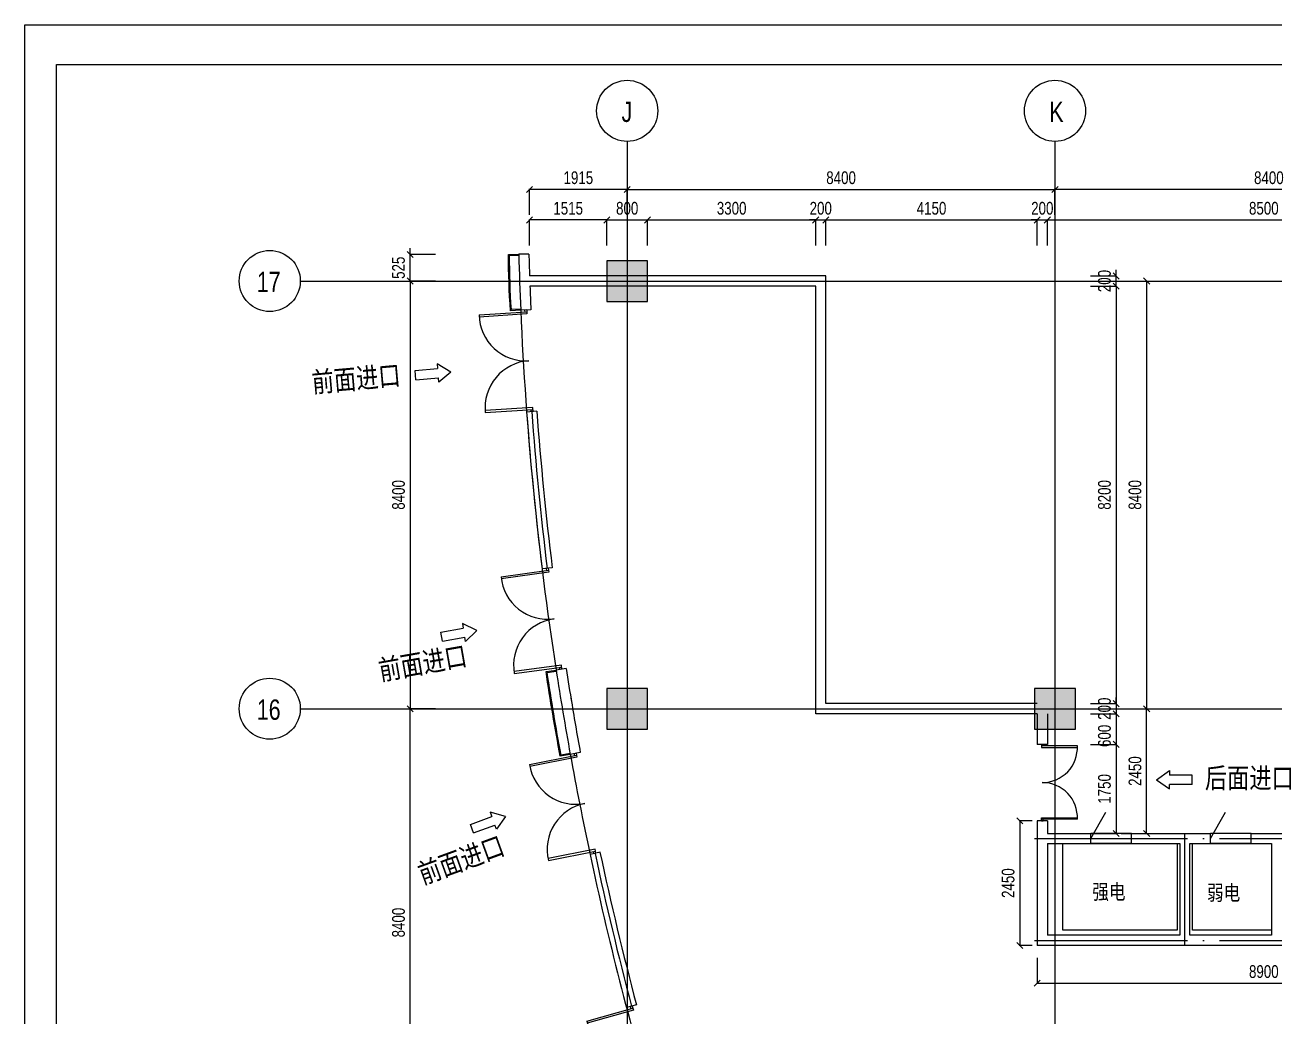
# Model space of a CAD drawing. Extents: x 52554 to 96099, y 96787 to 127580.
# Drawn here: x 52554 to 77080, y 108114 to 127580 of the extents above; entities that cross this region are included whole.
import ezdxf

# ---------------------------------------------------------------- set-up
doc = ezdxf.new("R2010")
doc.units = 0
doc.header["$LTSCALE"] = 300
doc.linetypes.add('100316总图道路$0$DOTE', pattern=[2.42, 2, -0.2, 0.02, -0.2])
doc.linetypes.add('CENTER', pattern=[2, 1.25, -0.25, 0.25, -0.25])
doc.layers.get('Defpoints').update_dxf_attribs({"color": 212})
doc.layers.add('0-土建-Defpoints', color=212, linetype='Continuous', plot=False)
for name, color, linetype in [('0-土建-DOTE', 251, 'Continuous'), ('0-土建-其他', 230, 'Continuous'), ('0-土建-柱', 7, 'Continuous'), ('0-土建-窗', 4, 'Continuous'), ('0-土建-门窗', 4, 'Continuous'), ('0-土建墙体', 7, 'Continuous'), ('DIM', 3, 'Continuous'), ('DIM TEXT', 7, 'Continuous'), ('新增油烟管井2014-08-06', 2, 'Continuous'), ('轴线', 10, 'CENTER')]:
    doc.layers.add(name, color=color, linetype=linetype)
doc.layers.add('H-外墙百叶', color=3, linetype='Continuous', lineweight=25)
doc.styles.get("Standard").update_dxf_attribs({"font": 'arial.ttf', "width": 0.75})
doc.styles.add('黑体', font='simhei.ttf', dxfattribs={"width": 0.8})
doc.dimstyles.new('DIM-200MM', dxfattribs={"dimtxt": 250, "dimasz": 120, "dimexe": 10, "dimexo": 100, "dimgap": 100, "dimtad": 1, "dimdec": 0, "dimrnd": 5, "dimzin": 1, "dimdsep": 46, "dimtxsty": 'Standard', "dimblk": 'OBLIQUE', "dimcen": 0.5, "dimdle": 1, "dimclrd": 256, "dimclre": 256, "dimclrt": 7, "dimaunit": 1, "dimadec": 0, "dimazin": 0, "dimtfac": 1, "dimtdec": 0, "dimtix": 1, "dimtmove": 2, "dimatfit": 3, "dimfxl": 500, "dimfxlon": 1, "dimtolj": 1, "dimtzin": 1, "dimarcsym": 0})

# ---------------------------------------------------------------- blocks, each defined once
blk = doc.blocks.new('南区-墙-1F$0$DOOR_C01')
for p, q in [((-0.48, 0.46), (-0.48, -0.01)), ((-0.46, -0.01), (-0.46, 0.46)), ((0.46, -0.01), (0.46, 0.46)), ((0.48, 0.46), (0.48, -0.01)), ((-0.5, -0.01), (-0.5, 0.01)), ((-0.5, 0.01), (-0.48, 0.01)), ((0.5, 0.01), (0.48, 0.01)), ((0.5, -0.01), (0.5, 0.01)), ((-0.5, -0.01), (-0.46, -0.01)), ((0.5, -0.01), (0.46, -0.01))]:
    blk.add_line(p, q)
for centre, start, end in [((-0.46, 0), 0, 92.4919), ((0.46, 0), 87.5081, 180)]:
    blk.add_arc(centre, 0.46, start, end)
blk = doc.blocks.new('_Oblique')
at = {"color": 0, "linetype": 'ByBlock', "lineweight": -2}
blk.add_line((-0.5, -0.5), (0.5, 0.5), dxfattribs=at)
blk = doc.blocks.new('*D244')
at = {"layer": 'Defpoints', "color": 0, "transparency": 16777216}
for p in [(64779, 123750), (63979, 122950), (64779, 122950)]:
    blk.add_point(p, dxfattribs=at)
at = {"layer": 'DIM', "lineweight": -2, "transparency": 16777216}
for p, q in [((63978, 123750), (64780, 123750)), ((63979, 123250), (63979, 123760)), ((64779, 123250), (64779, 123760))]:
    blk.add_line(p, q, dxfattribs=at)
at = {"layer": 'DIM', "lineweight": -2, "transparency": 16777216, "xscale": 120, "yscale": 120, "zscale": 120, "rotation": 180}
blk.add_blockref('_Oblique', (63979, 123750), dxfattribs=at)
at = {"layer": 'DIM', "lineweight": -2, "transparency": 16777216, "xscale": 120, "yscale": 120, "zscale": 120}
blk.add_blockref('_Oblique', (64779, 123750), dxfattribs=at)
at = {"layer": 'DIM', "color": 7, "transparency": 16777216, "insert": (64379, 123978), "char_height": 250, "attachment_point": 5}
blk.add_mtext('\\A1;800', dxfattribs=at)
blk = doc.blocks.new('*D245')
at = {"layer": 'Defpoints', "color": 0, "transparency": 16777216}
for p in [(68080, 123750), (64779, 122650), (68080, 122650)]:
    blk.add_point(p, dxfattribs=at)
at = {"layer": 'DIM', "lineweight": -2, "transparency": 16777216}
for p, q in [((64778, 123750), (68081, 123750)), ((64779, 123250), (64779, 123760)), ((68080, 123250), (68080, 123760))]:
    blk.add_line(p, q, dxfattribs=at)
at = {"layer": 'DIM', "lineweight": -2, "transparency": 16777216, "xscale": 120, "yscale": 120, "zscale": 120, "rotation": 180}
blk.add_blockref('_Oblique', (64779, 123750), dxfattribs=at)
at = {"layer": 'DIM', "lineweight": -2, "transparency": 16777216, "xscale": 120, "yscale": 120, "zscale": 120}
blk.add_blockref('_Oblique', (68080, 123750), dxfattribs=at)
at = {"layer": 'DIM', "color": 7, "transparency": 16777216, "insert": (66430, 123978), "char_height": 250, "attachment_point": 5}
blk.add_mtext('\\A1;3300', dxfattribs=at)
blk = doc.blocks.new('*D246')
at = {"layer": 'Defpoints', "color": 0, "transparency": 16777216}
for p in [(68280, 123750), (68080, 122450), (68280, 122450)]:
    blk.add_point(p, dxfattribs=at)
at = {"layer": 'DIM', "lineweight": -2, "transparency": 16777216}
for p, q in [((68080, 123750), (67960, 123750)), ((68080, 123250), (68080, 123760)), ((68080, 123750), (68280, 123750)), ((68280, 123250), (68280, 123760)), ((68280, 123750), (68400, 123750))]:
    blk.add_line(p, q, dxfattribs=at)
at = {"layer": 'DIM', "lineweight": -2, "transparency": 16777216, "xscale": 120, "yscale": 120, "zscale": 120}
blk.add_blockref('_Oblique', (68080, 123750), dxfattribs=at)
at = {"layer": 'DIM', "lineweight": -2, "transparency": 16777216, "xscale": 120, "yscale": 120, "zscale": 120, "rotation": 180}
blk.add_blockref('_Oblique', (68280, 123750), dxfattribs=at)
at = {"layer": 'DIM', "color": 7, "transparency": 16777216, "insert": (68180, 123978), "char_height": 250, "attachment_point": 5}
blk.add_mtext('\\A1;200', dxfattribs=at)
blk = doc.blocks.new('*D247')
at = {"layer": 'Defpoints', "color": 0, "transparency": 16777216}
for p in [(62462, 123750), (62462, 122650), (63979, 122650)]:
    blk.add_point(p, dxfattribs=at)
at = {"layer": 'DIM', "lineweight": -2, "transparency": 16777216}
for p, q in [((63980, 123750), (62461, 123750)), ((62462, 123250), (62462, 123760)), ((63979, 123250), (63979, 123760))]:
    blk.add_line(p, q, dxfattribs=at)
at = {"layer": 'DIM', "lineweight": -2, "transparency": 16777216, "xscale": 120, "yscale": 120, "zscale": 120}
for p, rotation in [((62462, 123750), 180.0000000043428), ((63979, 123750), 4.342766146692156e-09)]:
    blk.add_blockref('_Oblique', p, dxfattribs=dict(at, rotation=rotation))
at = {"layer": 'DIM', "color": 7, "transparency": 16777216, "insert": (63220, 123978), "char_height": 250, "attachment_point": 5, "rotation": 0}
blk.add_mtext('\\A1;1515', dxfattribs=at)
blk = doc.blocks.new('*D248')
at = {"layer": 'Defpoints', "color": 0, "transparency": 16777216}
for p in [(72430, 123750), (68280, 114250), (72430, 114250)]:
    blk.add_point(p, dxfattribs=at)
at = {"layer": 'DIM', "lineweight": -2, "transparency": 16777216}
for p, q in [((68279, 123750), (72431, 123750)), ((68280, 123250), (68280, 123760)), ((72430, 123250), (72430, 123760))]:
    blk.add_line(p, q, dxfattribs=at)
at = {"layer": 'DIM', "lineweight": -2, "transparency": 16777216, "xscale": 120, "yscale": 120, "zscale": 120, "rotation": 180}
blk.add_blockref('_Oblique', (68280, 123750), dxfattribs=at)
at = {"layer": 'DIM', "lineweight": -2, "transparency": 16777216, "xscale": 120, "yscale": 120, "zscale": 120}
blk.add_blockref('_Oblique', (72430, 123750), dxfattribs=at)
at = {"layer": 'DIM', "color": 7, "transparency": 16777216, "insert": (70355, 123978), "char_height": 250, "attachment_point": 5}
blk.add_mtext('\\A1;4150', dxfattribs=at)
blk = doc.blocks.new('*D249')
at = {"layer": 'Defpoints', "color": 0, "transparency": 16777216}
for p in [(72630, 123750), (72430, 113450), (72630, 113450)]:
    blk.add_point(p, dxfattribs=at)
at = {"layer": 'DIM', "lineweight": -2, "transparency": 16777216}
for p, q in [((72430, 123750), (72310, 123750)), ((72430, 123250), (72430, 123760)), ((72430, 123750), (72630, 123750)), ((72630, 123250), (72630, 123760)), ((72630, 123750), (72750, 123750))]:
    blk.add_line(p, q, dxfattribs=at)
at = {"layer": 'DIM', "lineweight": -2, "transparency": 16777216, "xscale": 120, "yscale": 120, "zscale": 120}
blk.add_blockref('_Oblique', (72430, 123750), dxfattribs=at)
at = {"layer": 'DIM', "lineweight": -2, "transparency": 16777216, "xscale": 120, "yscale": 120, "zscale": 120, "rotation": 180}
blk.add_blockref('_Oblique', (72630, 123750), dxfattribs=at)
at = {"layer": 'DIM', "color": 7, "transparency": 16777216, "insert": (72530, 123978), "char_height": 250, "attachment_point": 5}
blk.add_mtext('\\A1;200', dxfattribs=at)
blk = doc.blocks.new('*D250')
at = {"layer": 'Defpoints', "color": 0, "transparency": 16777216}
for p in [(81130, 123750), (72630, 111700), (81130, 111700)]:
    blk.add_point(p, dxfattribs=at)
at = {"layer": 'DIM', "lineweight": -2, "transparency": 16777216}
for p, q in [((72629, 123750), (81131, 123750)), ((72630, 123250), (72630, 123760)), ((81130, 123250), (81130, 123760))]:
    blk.add_line(p, q, dxfattribs=at)
at = {"layer": 'DIM', "lineweight": -2, "transparency": 16777216, "xscale": 120, "yscale": 120, "zscale": 120, "rotation": 180}
blk.add_blockref('_Oblique', (72630, 123750), dxfattribs=at)
at = {"layer": 'DIM', "lineweight": -2, "transparency": 16777216, "xscale": 120, "yscale": 120, "zscale": 120}
blk.add_blockref('_Oblique', (81130, 123750), dxfattribs=at)
at = {"layer": 'DIM', "color": 7, "transparency": 16777216, "insert": (76880, 123978), "char_height": 250, "attachment_point": 5}
blk.add_mtext('\\A1;8500', dxfattribs=at)
blk = doc.blocks.new('*D256')
at = {"layer": 'Defpoints', "color": 0, "transparency": 16777216}
for p in [(68080, 122650), (73979, 122650), (68080, 122450)]:
    blk.add_point(p, dxfattribs=at)
at = {"layer": 'DIM', "lineweight": -2, "transparency": 16777216}
for p, q in [((73479, 122650), (73989, 122650)), ((73979, 122650), (73979, 122770)), ((73979, 122450), (73979, 122650)), ((73479, 122450), (73989, 122450)), ((73979, 122450), (73979, 122330))]:
    blk.add_line(p, q, dxfattribs=at)
at = {"layer": 'DIM', "lineweight": -2, "transparency": 16777216, "xscale": 120, "yscale": 120, "zscale": 120}
for p, rotation in [((73979, 122650), 270), ((73979, 122450), 90)]:
    blk.add_blockref('_Oblique', p, dxfattribs=dict(at, rotation=rotation))
at = {"layer": 'DIM', "color": 7, "transparency": 16777216, "insert": (73751, 122550), "char_height": 250, "attachment_point": 5, "rotation": 90}
blk.add_mtext('\\A1;200', dxfattribs=at)
blk = doc.blocks.new('*D257')
at = {"layer": 'Defpoints', "color": 0, "transparency": 16777216}
for p in [(68080, 122450), (68080, 114250), (73979, 114250)]:
    blk.add_point(p, dxfattribs=at)
at = {"layer": 'DIM', "lineweight": -2, "transparency": 16777216}
for p, q in [((73479, 122450), (73989, 122450)), ((73979, 122451), (73979, 114249)), ((73479, 114250), (73989, 114250))]:
    blk.add_line(p, q, dxfattribs=at)
at = {"layer": 'DIM', "lineweight": -2, "transparency": 16777216, "xscale": 120, "yscale": 120, "zscale": 120}
for p, rotation in [((73979, 122450), 90), ((73979, 114250), 270)]:
    blk.add_blockref('_Oblique', p, dxfattribs=dict(at, rotation=rotation))
at = {"layer": 'DIM', "color": 7, "transparency": 16777216, "insert": (73751, 118350), "char_height": 250, "attachment_point": 5, "rotation": 90}
blk.add_mtext('\\A1;8200', dxfattribs=at)
blk = doc.blocks.new('*D258')
at = {"layer": 'Defpoints', "color": 0, "transparency": 16777216}
for p in [(68280, 114250), (68280, 114050), (73979, 114050)]:
    blk.add_point(p, dxfattribs=at)
at = {"layer": 'DIM', "lineweight": -2, "transparency": 16777216}
for p, q in [((73979, 114250), (73979, 114370)), ((73479, 114250), (73989, 114250)), ((73479, 114050), (73989, 114050)), ((73979, 114250), (73979, 114050)), ((73979, 114050), (73979, 113930))]:
    blk.add_line(p, q, dxfattribs=at)
at = {"layer": 'DIM', "lineweight": -2, "transparency": 16777216, "xscale": 120, "yscale": 120, "zscale": 120}
for p, rotation in [((73979, 114250), 270), ((73979, 114050), 90)]:
    blk.add_blockref('_Oblique', p, dxfattribs=dict(at, rotation=rotation))
at = {"layer": 'DIM', "color": 7, "transparency": 16777216, "insert": (73751, 114150), "char_height": 250, "attachment_point": 5, "rotation": 90}
blk.add_mtext('\\A1;200', dxfattribs=at)
blk = doc.blocks.new('*D259')
at = {"layer": 'Defpoints', "color": 0, "transparency": 16777216}
for p in [(72430, 114050), (72430, 113450), (73979, 113450)]:
    blk.add_point(p, dxfattribs=at)
at = {"layer": 'DIM', "lineweight": -2, "transparency": 16777216}
for p, q in [((73479, 114050), (73989, 114050)), ((73979, 114051), (73979, 113449)), ((73479, 113450), (73989, 113450))]:
    blk.add_line(p, q, dxfattribs=at)
at = {"layer": 'DIM', "lineweight": -2, "transparency": 16777216, "xscale": 120, "yscale": 120, "zscale": 120}
for p, rotation in [((73979, 114050), 90), ((73979, 113450), 270)]:
    blk.add_blockref('_Oblique', p, dxfattribs=dict(at, rotation=rotation))
at = {"layer": 'DIM', "color": 7, "transparency": 16777216, "insert": (73751, 113617), "char_height": 250, "attachment_point": 5, "rotation": 90}
blk.add_mtext('\\A1;600', dxfattribs=at)
blk = doc.blocks.new('*D260')
at = {"layer": 'Defpoints', "color": 0, "transparency": 16777216}
for p in [(72515, 113450), (72515, 111700), (73979, 111700)]:
    blk.add_point(p, dxfattribs=at)
at = {"layer": 'DIM', "lineweight": -2, "transparency": 16777216}
for p, q in [((73479, 113450), (73989, 113450)), ((73979, 113451), (73979, 111699)), ((73479, 111700), (73989, 111700))]:
    blk.add_line(p, q, dxfattribs=at)
at = {"layer": 'DIM', "lineweight": -2, "transparency": 16777216, "xscale": 120, "yscale": 120, "zscale": 120}
for p, rotation in [((73979, 113450), 90), ((73979, 111700), 270)]:
    blk.add_blockref('_Oblique', p, dxfattribs=dict(at, rotation=rotation))
at = {"layer": 'DIM', "color": 7, "transparency": 16777216, "insert": (73751, 112575), "char_height": 250, "attachment_point": 5, "rotation": 90}
blk.add_mtext('\\A1;1750', dxfattribs=at)
blk = doc.blocks.new('*D283')
at = {"layer": 'Defpoints', "color": 0, "transparency": 16777216}
for p in [(72430, 111950), (72087, 109500), (72430, 109500)]:
    blk.add_point(p, dxfattribs=at)
at = {"layer": 'DIM', "lineweight": -2, "transparency": 16777216}
for p, q in [((72330, 111950), (72077, 111950)), ((72087, 111951), (72087, 109499)), ((72330, 109500), (72077, 109500))]:
    blk.add_line(p, q, dxfattribs=at)
at = {"layer": 'DIM', "lineweight": -2, "transparency": 16777216, "xscale": 120, "yscale": 120, "zscale": 120}
for p, rotation in [((72087, 111950), 90), ((72087, 109500), 270)]:
    blk.add_blockref('_Oblique', p, dxfattribs=dict(at, rotation=rotation))
at = {"layer": 'DIM', "color": 7, "transparency": 16777216, "insert": (71860, 110725), "char_height": 250, "attachment_point": 5, "rotation": 90}
blk.add_mtext('\\A1;2450', dxfattribs=at)
blk = doc.blocks.new('*D284')
at = {"layer": 'Defpoints', "color": 0, "transparency": 16777216}
for p in [(72430, 109500), (81330, 109500), (81330, 108758)]:
    blk.add_point(p, dxfattribs=at)
at = {"layer": 'DIM', "lineweight": -2, "transparency": 16777216}
for p, q in [((72430, 109258), (72430, 108748)), ((81330, 109258), (81330, 108748)), ((72429, 108758), (81331, 108758))]:
    blk.add_line(p, q, dxfattribs=at)
at = {"layer": 'DIM', "lineweight": -2, "transparency": 16777216, "xscale": 120, "yscale": 120, "zscale": 120, "rotation": 180}
blk.add_blockref('_Oblique', (72430, 108758), dxfattribs=at)
at = {"layer": 'DIM', "lineweight": -2, "transparency": 16777216, "xscale": 120, "yscale": 120, "zscale": 120}
blk.add_blockref('_Oblique', (81330, 108758), dxfattribs=at)
at = {"layer": 'DIM', "color": 7, "transparency": 16777216, "insert": (76880, 108986), "char_height": 250, "attachment_point": 5}
blk.add_mtext('\\A1;8900', dxfattribs=at)
blk = doc.blocks.new('气流方向')
at = {"color": 2}
for p, q in [((-139, -45), (-139, 45)), ((-139, 45), (84, 45)), ((84, 92), (84, 45)), ((210, 0), (84, 92)), ((210, 0), (84, -88)), ((-139, -45), (84, -45)), ((84, -88), (84, -45))]:
    blk.add_line(p, q, dxfattribs=at)
blk = doc.blocks.new('*D304')
at = {"layer": 'Defpoints', "color": 0, "transparency": 16777216}
for p in [(72779, 124350), (64379, 123250), (72779, 123250)]:
    blk.add_point(p, dxfattribs=at)
at = {"layer": 'DIM', "lineweight": -2, "transparency": 16777216}
for p, q in [((64378, 124350), (72780, 124350)), ((64379, 123850), (64379, 124360)), ((72779, 123850), (72779, 124360))]:
    blk.add_line(p, q, dxfattribs=at)
at = {"layer": 'DIM', "lineweight": -2, "transparency": 16777216, "xscale": 120, "yscale": 120, "zscale": 120, "rotation": 180}
blk.add_blockref('_Oblique', (64379, 124350), dxfattribs=at)
at = {"layer": 'DIM', "lineweight": -2, "transparency": 16777216, "xscale": 120, "yscale": 120, "zscale": 120}
blk.add_blockref('_Oblique', (72779, 124350), dxfattribs=at)
at = {"layer": 'DIM', "color": 7, "transparency": 16777216, "insert": (68579, 124578), "char_height": 250, "attachment_point": 5}
blk.add_mtext('\\A1;8400', dxfattribs=at)
blk = doc.blocks.new('*D305')
at = {"layer": 'Defpoints', "color": 0, "transparency": 16777216}
for p in [(62462, 124350), (62462, 123250), (64379, 123250)]:
    blk.add_point(p, dxfattribs=at)
at = {"layer": 'DIM', "lineweight": -2, "transparency": 16777216}
for p, q in [((64380, 124350), (62461, 124350)), ((62462, 123850), (62462, 124360)), ((64379, 123850), (64379, 124360))]:
    blk.add_line(p, q, dxfattribs=at)
at = {"layer": 'DIM', "lineweight": -2, "transparency": 16777216, "xscale": 120, "yscale": 120, "zscale": 120}
for p, rotation in [((62462, 124350), 179.9999999925156), ((64379, 124350), 359.9999999925156)]:
    blk.add_blockref('_Oblique', p, dxfattribs=dict(at, rotation=rotation))
at = {"layer": 'DIM', "color": 7, "transparency": 16777216, "insert": (63420, 124578), "char_height": 250, "attachment_point": 5, "rotation": 360}
blk.add_mtext('\\A1;1915', dxfattribs=at)
blk = doc.blocks.new('*D306')
at = {"layer": 'Defpoints', "color": 0, "transparency": 16777216}
for p in [(72779, 124350), (72779, 123250), (81179, 123250)]:
    blk.add_point(p, dxfattribs=at)
at = {"layer": 'DIM', "lineweight": -2, "transparency": 16777216}
for p, q in [((81180, 124350), (72778, 124350)), ((72779, 123850), (72779, 124360)), ((81179, 123850), (81179, 124360))]:
    blk.add_line(p, q, dxfattribs=at)
at = {"layer": 'DIM', "lineweight": -2, "transparency": 16777216, "xscale": 120, "yscale": 120, "zscale": 120}
for p, rotation in [((72779, 124350), 179.9999999982934), ((81179, 124350), 359.9999999982934)]:
    blk.add_blockref('_Oblique', p, dxfattribs=dict(at, rotation=rotation))
at = {"layer": 'DIM', "color": 7, "transparency": 16777216, "insert": (76979, 124578), "char_height": 250, "attachment_point": 5, "rotation": 360}
blk.add_mtext('\\A1;8400', dxfattribs=at)
blk = doc.blocks.new('*D307')
at = {"layer": 'Defpoints', "color": 0, "transparency": 16777216}
for p in [(72779, 124350), (72779, 123250), (81179, 123250)]:
    blk.add_point(p, dxfattribs=at)
at = {"layer": 'DIM', "lineweight": -2, "transparency": 16777216}
for p, q in [((81180, 124350), (72778, 124350)), ((72779, 123850), (72779, 124360)), ((81179, 123850), (81179, 124360))]:
    blk.add_line(p, q, dxfattribs=at)
at = {"layer": 'DIM', "lineweight": -2, "transparency": 16777216, "xscale": 120, "yscale": 120, "zscale": 120}
for p, rotation in [((72779, 124350), 179.9999999982934), ((81179, 124350), 359.9999999982934)]:
    blk.add_blockref('_Oblique', p, dxfattribs=dict(at, rotation=rotation))
at = {"layer": 'DIM', "color": 7, "transparency": 16777216, "insert": (76979, 124578), "char_height": 250, "attachment_point": 5, "rotation": 360}
blk.add_mtext('\\A1;8400', dxfattribs=at)
blk = doc.blocks.new('*D309')
at = {"layer": 'Defpoints', "color": 0, "transparency": 16777216}
for p in [(68680, 122550), (68680, 114150), (74579, 114150)]:
    blk.add_point(p, dxfattribs=at)
at = {"layer": 'DIM', "lineweight": -2, "transparency": 16777216}
for p, q in [((74079, 122550), (74589, 122550)), ((74579, 122551), (74579, 114149)), ((74079, 114150), (74589, 114150))]:
    blk.add_line(p, q, dxfattribs=at)
at = {"layer": 'DIM', "lineweight": -2, "transparency": 16777216, "xscale": 120, "yscale": 120, "zscale": 120}
for p, rotation in [((74579, 122550), 90), ((74579, 114150), 270)]:
    blk.add_blockref('_Oblique', p, dxfattribs=dict(at, rotation=rotation))
at = {"layer": 'DIM', "color": 7, "transparency": 16777216, "insert": (74351, 118350), "char_height": 250, "attachment_point": 5, "rotation": 90}
blk.add_mtext('\\A1;8400', dxfattribs=at)
blk = doc.blocks.new('*D310')
at = {"layer": 'Defpoints', "color": 0, "transparency": 16777216}
for p in [(68680, 114150), (74579, 114150), (68680, 111700)]:
    blk.add_point(p, dxfattribs=at)
at = {"layer": 'DIM', "lineweight": -2, "transparency": 16777216}
for p, q in [((74079, 114150), (74589, 114150)), ((74579, 111699), (74579, 114151)), ((74079, 111700), (74589, 111700))]:
    blk.add_line(p, q, dxfattribs=at)
at = {"layer": 'DIM', "lineweight": -2, "transparency": 16777216, "xscale": 120, "yscale": 120, "zscale": 120}
for p, rotation in [((74579, 114150), 90), ((74579, 111700), 270)]:
    blk.add_blockref('_Oblique', p, dxfattribs=dict(at, rotation=rotation))
at = {"layer": 'DIM', "color": 7, "transparency": 16777216, "insert": (74351, 112925), "char_height": 250, "attachment_point": 5, "rotation": 90}
blk.add_mtext('\\A1;2450', dxfattribs=at)
blk = doc.blocks.new('*D327')
at = {"layer": 'Defpoints', "color": 0, "transparency": 16777216}
for p in [(60775, 122550), (60117, 114150), (60775, 114150)]:
    blk.add_point(p, dxfattribs=at)
at = {"layer": 'DIM', "lineweight": -2, "transparency": 16777216}
for p, q in [((60617, 122550), (60107, 122550)), ((60117, 122551), (60117, 114149)), ((60617, 114150), (60107, 114150))]:
    blk.add_line(p, q, dxfattribs=at)
at = {"layer": 'DIM', "lineweight": -2, "transparency": 16777216, "xscale": 120, "yscale": 120, "zscale": 120}
for p, rotation in [((60117, 122550), 90), ((60117, 114150), 270)]:
    blk.add_blockref('_Oblique', p, dxfattribs=dict(at, rotation=rotation))
at = {"layer": 'DIM', "color": 7, "transparency": 16777216, "insert": (59889, 118350), "char_height": 250, "attachment_point": 5, "rotation": 90}
blk.add_mtext('\\A1;8400', dxfattribs=at)
blk = doc.blocks.new('*D328')
at = {"layer": 'Defpoints', "color": 0, "transparency": 16777216}
for p in [(60117, 114150), (60775, 114150), (60775, 105750)]:
    blk.add_point(p, dxfattribs=at)
at = {"layer": 'DIM', "lineweight": -2, "transparency": 16777216}
for p, q in [((60617, 114150), (60107, 114150)), ((60117, 105749), (60117, 114151)), ((60617, 105750), (60107, 105750))]:
    blk.add_line(p, q, dxfattribs=at)
at = {"layer": 'DIM', "lineweight": -2, "transparency": 16777216, "xscale": 120, "yscale": 120, "zscale": 120}
for p, rotation in [((60117, 114150), 90), ((60117, 105750), 270)]:
    blk.add_blockref('_Oblique', p, dxfattribs=dict(at, rotation=rotation))
at = {"layer": 'DIM', "color": 7, "transparency": 16777216, "insert": (59889, 109950), "char_height": 250, "attachment_point": 5, "rotation": 90}
blk.add_mtext('\\A1;8400', dxfattribs=at)
blk = doc.blocks.new('*D329')
at = {"layer": 'Defpoints', "color": 0, "transparency": 16777216}
for p in [(60117, 123073), (62048, 123073), (60775, 122550)]:
    blk.add_point(p, dxfattribs=at)
at = {"layer": 'DIM', "lineweight": -2, "transparency": 16777216}
for p, q in [((60117, 123073), (60117, 123193)), ((60617, 123073), (60107, 123073)), ((60117, 122550), (60117, 123073)), ((60617, 122550), (60107, 122550)), ((60117, 122550), (60117, 122430))]:
    blk.add_line(p, q, dxfattribs=at)
at = {"layer": 'DIM', "lineweight": -2, "transparency": 16777216, "xscale": 120, "yscale": 120, "zscale": 120}
for p, rotation in [((60117, 123073), 270), ((60117, 122550), 90)]:
    blk.add_blockref('_Oblique', p, dxfattribs=dict(at, rotation=rotation))
at = {"layer": 'DIM', "color": 7, "transparency": 16777216, "insert": (59889, 122811), "char_height": 250, "attachment_point": 5, "rotation": 90}
blk.add_mtext('\\A1;525', dxfattribs=at)

msp = doc.modelspace()

# ---------------------------------------------------------------- hatches: boundary and pattern name
for points in [[(63979, 122950), (63979, 122150), (64779, 122150), (64779, 122950)], [(63979, 114550), (63979, 113750), (64779, 113750), (64779, 114550)], [(72379, 114550), (72379, 113750), (73179, 113750), (73179, 114550)]]:
    msp.add_hatch(color=251).paths.add_polyline_path(points)

# ---------------------------------------------------------------- linework, layer by layer
msp.add_lwpolyline([(52553.8, 98860.2), (52553.8, 127579.5), (94025.8, 127579.5)])
msp.add_lwpolyline([(53175.9, 126801.9), (95477.3, 126801.9), (95477.3, 97564.2), (53175.9, 97564.2)], close=True)
at = {"color": 251}
for points in [[(63979, 122950), (63979, 122150), (64779, 122150), (64779, 122950)], [(63979, 114550), (63979, 113750), (64779, 113750), (64779, 114550)], [(72379, 114550), (72379, 113750), (73179, 113750), (73179, 114550)]]:
    msp.add_lwpolyline(points, close=True, dxfattribs=at)
at = {"layer": '0-土建-Defpoints'}
for points in [[(72930.2, 111500), (75180.2, 111500), (75180.2, 109800), (72930.2, 109800)], [(75480.2, 111500), (77030.2, 111500), (77030.2, 109800), (75480.2, 109800)]]:
    msp.add_lwpolyline(points, close=True, dxfattribs=at)
at = {"layer": '0-土建-DOTE', "linetype": '100316总图道路$0$DOTE', "ltscale": 5}
for p, q in [((72380.2, 111600), (81330.2, 111600)), ((75330.2, 109500), (75330.2, 111700)), ((72380.2, 109600), (81330.2, 109600))]:
    msp.add_line(p, q, dxfattribs=at)
at = {"layer": '0-土建-其他', "color": 8}
for points in [[(75180.2, 111500), (75180.2, 109800), (72930.2, 109800), (72930.2, 111500)], [(77030.2, 109800), (75480.2, 109800), (75480.2, 111500)]]:
    msp.add_lwpolyline(points, dxfattribs=at)
at = {"layer": '0-土建-柱'}
for points in [[(62047.7, 123072.6, 0.0141746), (62086, 121967.4)], [(62404.4, 119977.9, 0.0120272), (62708, 116895.1)]]:
    msp.add_lwpolyline(points, format="xyb", dxfattribs=at)
for points in [[(63979, 122950), (63979, 122150), (64779, 122150), (64779, 122950)], [(63979, 114550), (63979, 113750), (64779, 113750), (64779, 114550)], [(72379, 114550), (72379, 113750), (73179, 113750), (73179, 114550)]]:
    msp.add_lwpolyline(points, close=True, dxfattribs=at)
at = {"layer": '0-土建-窗'}
for centre, radius, start, end in [((126627.7, 124745.3), 64400, 190.279084, 192.06104), ((124181.4, 124119.4), 61877, 191.967612, 196.68736), ((126627.7, 124745.3), 64300, 192.061139, 194.813492), ((126627.7, 124745.3), 64200, 192.061239, 194.813072)]:
    msp.add_arc(centre, radius, start, end, dxfattribs=at)
at = {"layer": '0-土建-门窗'}
for p, q in [((73480.2, 111600), (73780.2, 112119.6)), ((75830.2, 111600), (76130.2, 112119.6)), ((74280.2, 111700), (73480.2, 111700)), ((76630.2, 111700), (75830.2, 111700)), ((74280.2, 111500), (73480.2, 111500)), ((76630.2, 111500), (75830.2, 111500))]:
    msp.add_line(p, q, dxfattribs=at)
msp.add_arc((126627.7, 124745.3), 64400, 182.4633, 188.784591, dxfattribs=at)
at = {"layer": '0-土建墙体'}
for p, q in [((62449.3, 123080), (62249.3, 123076.3)), ((68280.2, 122650), (62461.9, 122650)), ((68280.2, 119550), (68280.2, 122650)), ((68080.2, 122450), (62468.8, 122450)), ((68080.2, 114050), (68080.2, 122450)), ((62488.2, 121987.4), (62288.5, 121977.5)), ((62603.8, 119993.5), (62404, 119977.9)), ((68280.2, 117750), (68280.2, 119550)), ((68280.2, 114250), (68280.2, 117750)), ((62906.5, 116919.5), (62708, 116895.1)), ((63180.9, 114940), (62983.2, 114910.1)), ((72430.2, 114050), (68080.2, 114050)), ((72430.2, 114250), (68280.2, 114250)), ((72430.2, 114050), (72430.2, 113450)), ((72630.2, 114050), (72630.2, 113450)), ((72630.2, 113450), (72430.2, 113450)), ((63458, 113289.6), (63261.3, 113253.5)), ((72430.2, 111950), (72430.2, 109500)), ((72630.2, 111950), (72430.2, 111950)), ((72630.2, 111950), (72630.2, 111700)), ((72630.2, 111700), (73480.2, 111700)), ((73480.2, 111500), (73480.2, 111700)), ((74280.2, 111700), (75830.2, 111700)), ((74280.2, 111500), (74280.2, 111700)), ((75830.2, 111500), (75830.2, 111700)), ((76630.2, 111700), (77630.2, 111700)), ((76630.2, 111500), (76630.2, 111700)), ((72630.2, 111500), (72630.2, 109700)), ((72630.2, 111500), (73480.2, 111500)), ((74280.2, 111500), (75230.2, 111500)), ((75230.2, 111500), (75230.2, 109700)), ((75430.2, 109700), (75430.2, 111500)), ((75430.2, 111500), (75830.2, 111500)), ((76630.2, 111500), (77030.2, 111500)), ((77030.2, 111500), (77030.2, 109700)), ((63845.5, 111330.4), (63649.3, 111288.7)), ((75230.2, 109700), (72630.2, 109700)), ((77030.2, 109700), (75430.2, 109700)), ((81330.2, 109500), (72430.2, 109500)), ((64561.4, 108331.5), (64365.6, 108278.7))]:
    msp.add_line(p, q, dxfattribs=at)
for points in [[(62285.7, 121977.3), (62086, 121967.4, -0.0141746), (62047.7, 123072.6), (62247.6, 123076.3)], [(62284.7, 121997.3), (62105, 121988.3, -0.0141314), (62068, 123052.9), (62248, 123056.3)], [(63261.2, 113253.5), (63064.5, 113217.4, -0.0093219), (62785.1, 114880.1), (62982.8, 114910.1)], [(63257.6, 113273.2), (63080.5, 113240.7, -0.0091736), (62807.9, 114863.4), (62985.8, 114890.3)]]:
    msp.add_lwpolyline(points, format="xyb", dxfattribs=at)
for radius, start, end in [(64400, 181.485021, 182.4633), (64200, 181.486323, 181.87028), (64200, 182.048876, 182.462088), (64300, 184.245009, 187.001632), (64200, 184.24468, 187.001632), (64400, 188.784591, 190.279084), (64200, 188.785148, 189.408822), (64200, 189.31034, 190.278729)]:
    msp.add_arc((126627.7, 124745.3), radius, start, end, dxfattribs=at)
at = {"layer": 'DIM'}
for centre in [(64379, 125893), (72779, 125893), (57360.3, 122550), (57360.3, 114150)]:
    msp.add_circle(centre, 600, dxfattribs=at)
at = {"layer": '轴线', "ltscale": 500}
for p, q in [((64379, 125293), (64379, 102914.5)), ((72779, 125293), (72779, 102914.5)), ((57960.3, 122550), (89585.2, 122550)), ((57960.3, 114150), (89585.2, 114150))]:
    msp.add_line(p, q, dxfattribs=at)

# ---------------------------------------------------------------- block references
at = {"layer": '0-土建-门窗'}
for p, xscale, yscale, zscale, rotation in [((62449, 120984.3), 2000.000000000035, 2000.000000000035, 2000.000000000035, 93.6540765529639), ((62943, 115916.5), 2000.000000000019, 2000.000000000019, 2000.000000000019, 97.80362116906907), ((72530.2, 112700), 1500, 1500, 1500, 270), ((63549.9, 112289.8), 2000.00000000005, 2000.00000000005, 2000.00000000005, 101.1949958623556), ((64732.5, 107342), 2000.000000000042, 2000.000000000042, 2000.000000000042, 105.8854108536397)]:
    msp.add_blockref('南区-墙-1F$0$DOOR_C01', p, dxfattribs=dict(at, xscale=xscale, yscale=yscale, zscale=zscale, rotation=rotation))
at = {"layer": 'H-外墙百叶', "xscale": 2, "yscale": 2, "zscale": 2}
for p, rotation in [((60497.6, 120724.9), 5), ((61010.1, 115615.7), 10.00000000000008), ((61592.9, 111889.4), 20.00000000000008)]:
    msp.add_blockref('气流方向', p, dxfattribs=dict(at, rotation=rotation))
at = {"layer": 'H-外墙百叶', "xscale": -2, "yscale": 2, "zscale": 2}
msp.add_blockref('气流方向', (75194.7, 112754.6), dxfattribs=at)

# ---------------------------------------------------------------- texts
at = {"layer": 'DIM TEXT', "char_height": 400}
for s, insert, attachment_point in [('J', (64268.3, 126074.9), 1), ('K', (72668.3, 126074.9), 1), ('17', (57572.7, 122731.9), 3), ('16', (57572.7, 114331.9), 3)]:
    msp.add_mtext_dynamic_manual_height_columns(s, width=10456.675, gutter_width=2, heights=[0], dxfattribs=dict(at, insert=insert, attachment_point=attachment_point))
at = {"layer": '新增油烟管井2014-08-06', "color": 0, "style": '黑体', "width": 0.8}
for rotation, p in [(5, (58203.6, 120357.4)), (10, (59537.7, 114700.2)), (20, (60364.7, 110696.1))]:
    msp.add_text('前面进口', height=400, rotation=rotation, dxfattribs=at).set_placement(p)
for s, height, p in [('后面进口', 400, (75723.2, 112588.5)), ('强电', 300, (73510.1, 110405.9)), ('弱电', 300, (75763, 110386.2))]:
    msp.add_text(s, height=height, dxfattribs=at).set_placement(p)

# ---------------------------------------------------------------- dimensions: what is measured, and where the dimension line sits
at = {"layer": 'DIM'}
for p1, p2, distance, picture, middle in [((64379, 123250), (62461.9, 123250), -1100, '*D305', (63420.5, 124577.6)), ((64379, 123250), (72779, 123250), 1100, '*D304', (68579, 124577.6)), ((81179, 123250), (72779, 123250), -1100, '*D306', (76979, 124577.6)), ((81179, 123250), (72779, 123250), -1100, '*D307', (76979, 124577.6)), ((63979, 122650), (62461.9, 122650), -1100, '*D247', (63220.5, 123977.6)), ((63979, 122950), (64779, 122950), 800, '*D244', (64379, 123977.6)), ((64779, 122650), (68080.2, 122650), 1100, '*D245', (66429.6, 123977.7)), ((68080.2, 122450), (68280.2, 122450), 1300, '*D246', (68180.2, 123977.6)), ((68280.2, 114250), (72430.2, 114250), 9500, '*D248', (70355.2, 123977.6)), ((72430.2, 113450), (72630.2, 113450), 10300, '*D249', (72530.2, 123977.6)), ((72630.2, 111700), (81130.2, 111700), 12050, '*D250', (76880.2, 123977.6)), ((68080.2, 122450), (68080.2, 122650), -5898.8, '*D256', (73751.4, 122550)), ((68080.2, 122450), (68080.2, 114250), 5898.8, '*D257', (73751.4, 118350)), ((68680.2, 122550), (68680.2, 114150), 5898.8, '*D309', (74351.4, 118350)), ((68280.2, 114250), (68280.2, 114050), 5698.8, '*D258', (73751.4, 114150)), ((68680.2, 111700), (68680.2, 114150), -5898.8, '*D310', (74351.4, 112925)), ((72515.2, 113450), (72515.2, 111700), 1463.8, '*D260', (73751.4, 112575)), ((72430.2, 111950), (72430.2, 109500), -342.8, '*D283', (71859.8, 110725)), ((72430.2, 109500), (81330.2, 109500), -741.9, '*D284', (76880.2, 108985.8))]:
    dim = msp.add_aligned_dim(p1=p1, p2=p2, distance=distance, dimstyle='DIM-200MM', dxfattribs=at)
    dim.commit()
    dim.dimension.update_dxf_attribs({"geometry": picture, "text_midpoint": middle})
for base, p1, p2, angle, picture, middle in [((60117, 123072.6), (60774.6, 122550), (62047.7, 123072.6), 270, '*D329', (59889.3, 122811.3)), ((60117, 114150), (60774.6, 122550), (60774.6, 114150), 90, '*D327', (59889.3, 118350)), ((60117, 114150), (60774.6, 105750), (60774.6, 114150), 270, '*D328', (59889.3, 109950))]:
    dim = msp.add_linear_dim(base=base, p1=p1, p2=p2, angle=angle, dimstyle='DIM-200MM', dxfattribs=at)
    dim.commit()
    dim.dimension.update_dxf_attribs({"geometry": picture, "text_midpoint": middle})
dim = msp.add_linear_dim(base=(73979, 113450), p1=(72430.2, 114050), p2=(72430.2, 113450), angle=270, dimstyle='DIM-200MM', dxfattribs=at)
dim.commit()
dim.dimension.update_dxf_attribs({"geometry": '*D259', "text_midpoint": (73751.4, 113617), "dimtype": 161})

doc.saveas('drawing.dxf')
